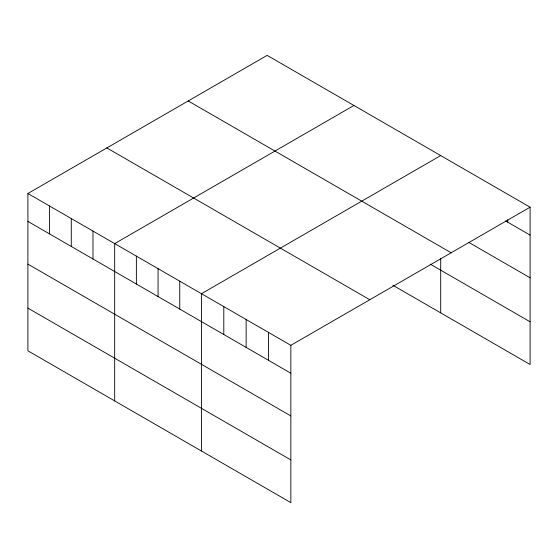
<?xml version="1.0" encoding="UTF-8"?>
<svg xmlns="http://www.w3.org/2000/svg" width="558" height="558" viewBox="0 0 558 558"><rect width="100%" height="100%" fill="white"/><g stroke="black" fill="none" stroke-linecap="round" stroke-linejoin="round"><path stroke-width="0.84" d="M27.9 193.507L290.851 345.318L290.851 502.625L27.9 350.808L27.9 193.507L267.149 55.375L530.1 207.192L530.1 364.493L392.825 285.236M353.925 105.476L114.676 243.609L114.676 400.909M440.694 155.577L201.445 293.703L201.445 451.004M290.851 345.318L530.1 207.192M505.513 220.898L530.1 235.092M469.006 242.521L530.1 277.793M188.199 100.963L451.15 252.774M430.225 264.129L530.1 321.792M106.85 147.926L369.801 299.737M27.9 221.414L290.851 373.225M27.9 264.115L290.851 415.926M27.9 308.107L290.851 459.918M507.752 219.65L507.752 222.189M440.694 258.326L440.694 312.878M268.496 332.415L268.496 360.322M246.148 319.511L246.148 347.418M223.8 306.607L223.8 334.514M179.753 281.176L179.753 309.083M158.06 268.656L158.06 296.556M136.368 256.129L136.368 284.036M92.977 231.082L92.977 258.982M71.285 218.555L71.285 246.462M49.592 206.035L49.592 233.935"/></g></svg>
